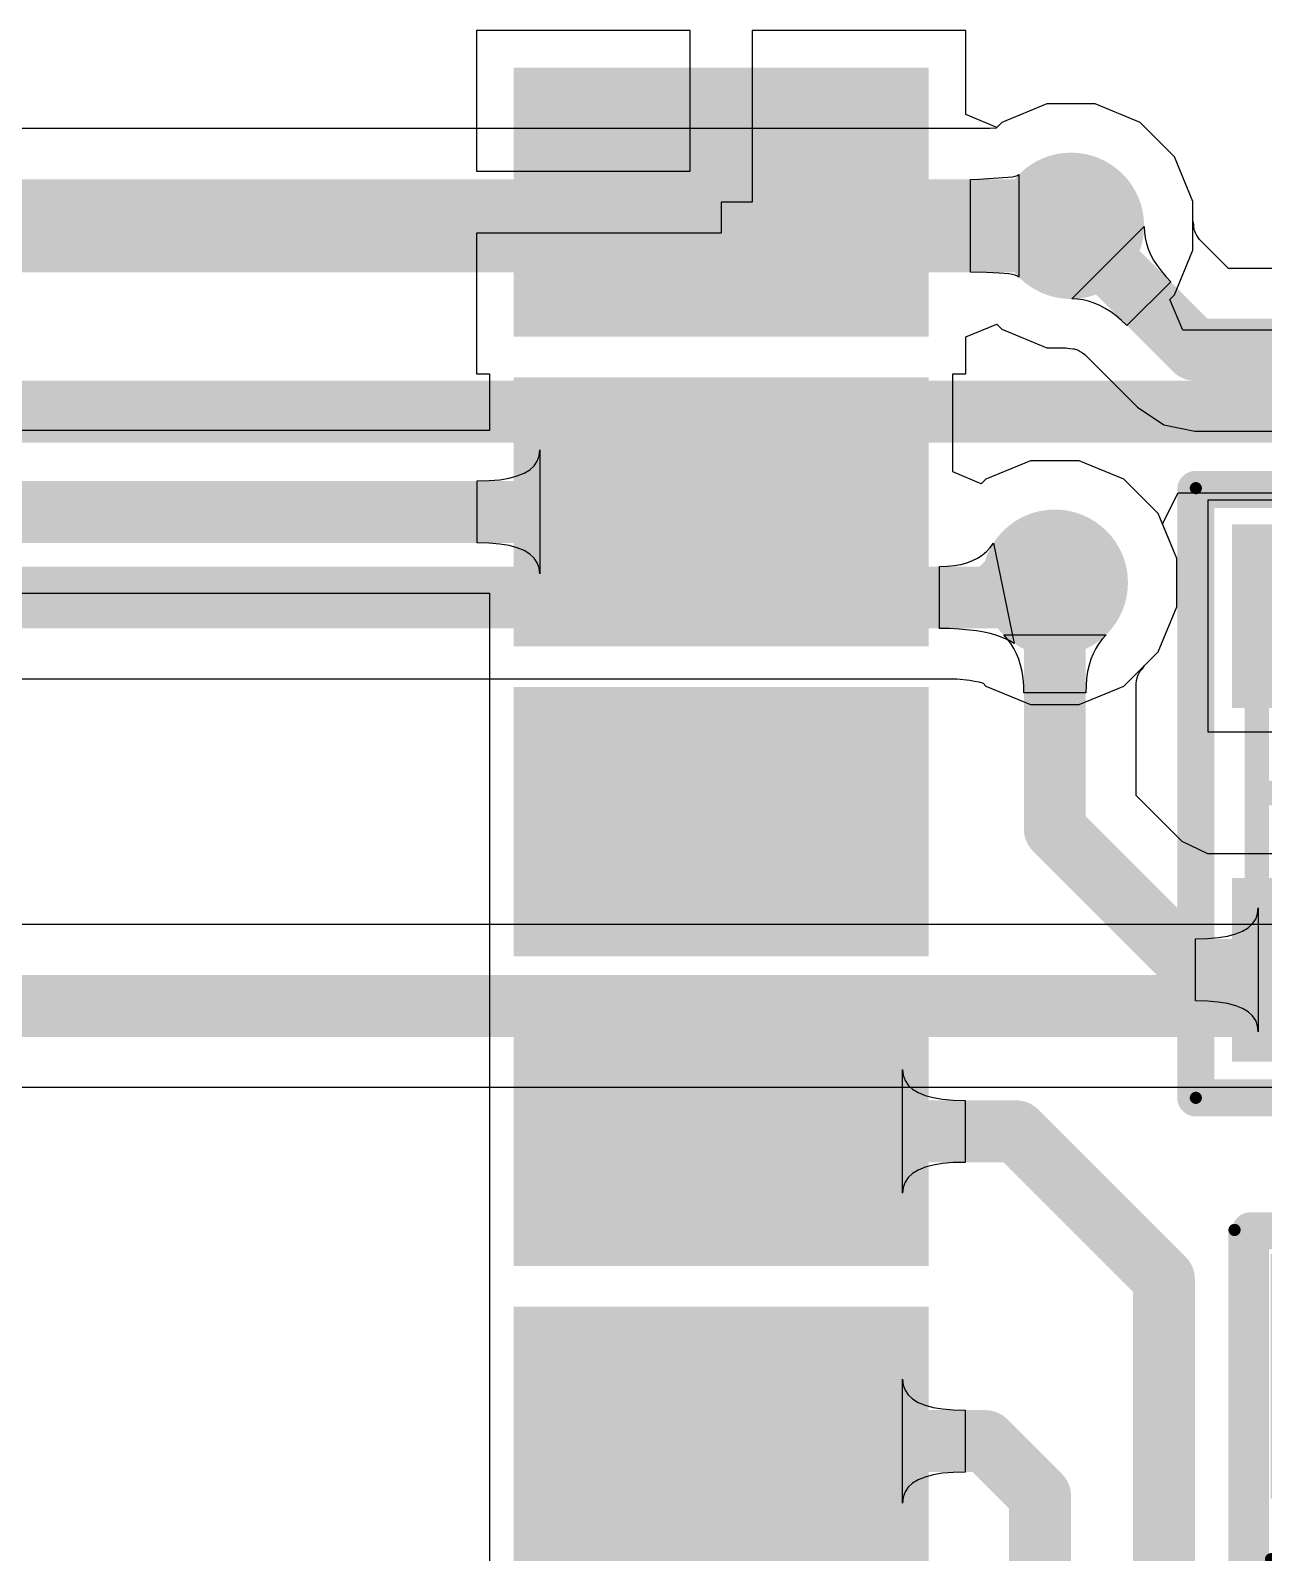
# Model space of a CAD drawing. Header units: inches. Extents: x 1.37 to 4.6, y 1.74 to 5.29.
# Drawn here: x 3.412 to 3.6111, y 4.7708 to 5.0165 of the extents above; entities that cross this region are included whole.
import ezdxf

# ---------------------------------------------------------------- set-up
doc = ezdxf.new("R2010")
doc.units = ezdxf.units.IN
doc.header["$MEASUREMENT"] = 0
for name, color, linetype in [('BottomLayer', 5, 'Continuous'), ('Mechanical13', 56, 'Continuous'), ('Mechanical15', 56, 'Continuous'), ('TopLayer', 1, 'Continuous'), ('TopOverlay', 2, 'Continuous'), ('TopPaste', 8, 'Continuous'), ('TopSolder', 216, 'Continuous'), ('ViaHoleLayer', 16, 'Continuous')]:
    doc.layers.add(name, color=color, linetype=linetype)

# ---------------------------------------------------------------- blocks, each defined once
blk = doc.blocks.new('ESP32_WROOM_26')
at = {"layer": 'TopLayer'}
for points in [[(0.73819, 0.69134), (0.67913, 0.69134), (0.67913, 0.72677), (0.73819, 0.72677)], [(0.73819, 0.64134), (0.67913, 0.64134), (0.67913, 0.67677), (0.73819, 0.67677)], [(0.73819, 0.59134), (0.67913, 0.59134), (0.67913, 0.62677), (0.73819, 0.62677)], [(0.73819, 0.54134), (0.67913, 0.54134), (0.67913, 0.57677), (0.73819, 0.57677)], [(0.73819, 0.49134), (0.67913, 0.49134), (0.67913, 0.52677), (0.73819, 0.52677)]]:
    blk.add_hatch(color=1, dxfattribs=at).paths.add_polyline_path(points)
at = {"layer": 'TopPaste'}
for points in [[(0.73819, 0.69134), (0.67913, 0.69134), (0.67913, 0.72677), (0.73819, 0.72677)], [(0.73819, 0.64134), (0.67913, 0.64134), (0.67913, 0.67677), (0.73819, 0.67677)], [(0.73819, 0.59134), (0.67913, 0.59134), (0.67913, 0.62677), (0.73819, 0.62677)], [(0.73819, 0.54134), (0.67913, 0.54134), (0.67913, 0.57677), (0.73819, 0.57677)], [(0.73819, 0.49134), (0.67913, 0.49134), (0.67913, 0.52677), (0.73819, 0.52677)]]:
    blk.add_hatch(color=8, dxfattribs=at).paths.add_polyline_path(points)
at = {"layer": 'TopSolder'}
for points in [[(0.74219, 0.68734), (0.67513, 0.68734), (0.67513, 0.73077), (0.74219, 0.73077)], [(0.74219, 0.63734), (0.67513, 0.63734), (0.67513, 0.68077), (0.74219, 0.68077)], [(0.74219, 0.58734), (0.67513, 0.58734), (0.67513, 0.63077), (0.74219, 0.63077)], [(0.74219, 0.53734), (0.67513, 0.53734), (0.67513, 0.58077), (0.74219, 0.58077)], [(0.74219, 0.48734), (0.67513, 0.48734), (0.67513, 0.53077), (0.74219, 0.53077)]]:
    blk.add_hatch(color=216, dxfattribs=at).paths.add_polyline_path(points)
blk = doc.blocks.new('_________0603_111')
at = {"layer": 'TopLayer'}
for points in [[(-0.03937, -0.01772), (-0.03937, 0.01772), (-0.01772, 0.01772), (-0.01772, -0.01772)], [(0.01772, -0.01772), (0.01772, 0.01772), (0.03937, 0.01772), (0.03937, -0.01772)]]:
    blk.add_hatch(color=1, dxfattribs=at).paths.add_polyline_path(points)
at = {"layer": 'TopPaste'}
for points in [[(-0.03937, -0.01772), (-0.03937, 0.01772), (-0.01772, 0.01772), (-0.01772, -0.01772)], [(0.01772, -0.01772), (0.01772, 0.01772), (0.03937, 0.01772), (0.03937, -0.01772)]]:
    blk.add_hatch(color=8, dxfattribs=at).paths.add_polyline_path(points)
at = {"layer": 'TopSolder'}
for points in [[(-0.04337, -0.02172), (-0.04337, 0.02172), (-0.01372, 0.02172), (-0.01372, -0.02172)], [(0.01372, -0.02172), (0.01372, 0.02172), (0.04337, 0.02172), (0.04337, -0.02172)]]:
    blk.add_hatch(color=216, dxfattribs=at).paths.add_polyline_path(points)
at = {"layer": 'Mechanical13', "const_width": 0.00394}
for points in [[(-0.0315, 0.01772), (0.0315, 0.01772)], [(-0.0315, 0.01772), (-0.0315, -0.01772)], [(0.0315, 0.01772), (0.0315, -0.01772)], [(-0.0315, -0.01772), (0.0315, -0.01772)]]:
    blk.add_lwpolyline(points, dxfattribs=at)
at = {"layer": 'Mechanical13', "const_width": 0.00197}
for points in [[(-0.03248, 0.01772, 1), (-0.03051, 0.01772, 1)], [(-0.03248, 0.01772, 1), (-0.03051, 0.01772, 1)], [(0.03051, 0.01772, 1), (0.03248, 0.01772, 1)], [(0.03051, 0.01772, 1), (0.03248, 0.01772, 1)], [(-0.03248, -0.01772, 1), (-0.03051, -0.01772, 1)], [(-0.03248, -0.01772, 1), (-0.03051, -0.01772, 1)], [(0.03051, -0.01772, 1), (0.03248, -0.01772, 1)], [(0.03051, -0.01772, 1), (0.03248, -0.01772, 1)]]:
    blk.add_lwpolyline(points, format="xyb", close=True, dxfattribs=at)
at = {"layer": 'Mechanical15'}
for points, const_width in [([(-0.04921, 0.02756), (0.04921, 0.02756)], 0.00197), ([(-0.04921, 0.02756), (-0.04921, -0.02756)], 0.00197), ([(0.04921, 0.02756), (0.04921, -0.02756)], 0.00197), ([(0, 0.01772), (0, -0.01772)], 0.00394), ([(-0.01772, 0), (0.01772, 0)], 0.00394), ([(-0.04921, -0.02756), (0.04921, -0.02756)], 0.00197)]:
    blk.add_lwpolyline(points, dxfattribs=dict(at, const_width=const_width))
for points, const_width in [([(-0.0497, 0.02756, 1), (-0.04872, 0.02756, 1)], 0.000984), ([(-0.0497, 0.02756, 1), (-0.04872, 0.02756, 1)], 0.000984), ([(0.04872, 0.02756, 1), (0.0497, 0.02756, 1)], 0.000984), ([(0.04872, 0.02756, 1), (0.0497, 0.02756, 1)], 0.000984), ([(-0.00098, 0.01772, 1), (0.00098, 0.01772, 1)], 0.00197), ([(-0.0187, 0, 1), (-0.01673, 0, 1)], 0.00197), ([(0.01673, 0, 1), (0.0187, 0, 1)], 0.00197), ([(-0.00098, -0.01772, 1), (0.00098, -0.01772, 1)], 0.00197), ([(-0.0497, -0.02756, 1), (-0.04872, -0.02756, 1)], 0.000984), ([(-0.0497, -0.02756, 1), (-0.04872, -0.02756, 1)], 0.000984), ([(0.04872, -0.02756, 1), (0.0497, -0.02756, 1)], 0.000984), ([(0.04872, -0.02756, 1), (0.0497, -0.02756, 1)], 0.000984)]:
    blk.add_lwpolyline(points, format="xyb", close=True, dxfattribs=dict(at, const_width=const_width))
at = {"layer": 'TopOverlay', "const_width": 0.006}
for points in [[(-0.04921, 0.02756), (0.049, 0.02756)], [(-0.04921, 0.02756), (-0.04921, -0.027)], [(0.049, 0.02756), (0.049, -0.027)], [(-0.04921, -0.027), (0.049, -0.027)]]:
    blk.add_lwpolyline(points, dxfattribs=at)
at = {"layer": 'TopOverlay', "const_width": 0.003}
for points in [[(-0.05071, 0.02756, 1), (-0.04771, 0.02756, 1)], [(-0.05071, 0.02756, 1), (-0.04771, 0.02756, 1)], [(0.0475, 0.02756, 1), (0.0505, 0.02756, 1)], [(0.0475, 0.02756, 1), (0.0505, 0.02756, 1)], [(-0.05071, -0.027, 1), (-0.04771, -0.027, 1)], [(-0.05071, -0.027, 1), (-0.04771, -0.027, 1)], [(0.0475, -0.027, 1), (0.0505, -0.027, 1)], [(0.0475, -0.027, 1), (0.0505, -0.027, 1)]]:
    blk.add_lwpolyline(points, format="xyb", close=True, dxfattribs=at)
blk = doc.blocks.new('CAP_0603_170')
at = {"layer": 'TopLayer'}
for points in [[(-0.04728, 0.01875), (-0.01578, 0.01875), (-0.01578, -0.01275), (-0.04728, -0.01275)], [(0.01178, 0.01875), (0.04328, 0.01875), (0.04328, -0.01275), (0.01178, -0.01275)]]:
    blk.add_hatch(color=1, dxfattribs=at).paths.add_polyline_path(points)
at = {"layer": 'TopPaste'}
for points in [[(-0.04728, 0.01875), (-0.01578, 0.01875), (-0.01578, -0.01275), (-0.04728, -0.01275)], [(0.01178, 0.01875), (0.04328, 0.01875), (0.04328, -0.01275), (0.01178, -0.01275)]]:
    blk.add_hatch(color=8, dxfattribs=at).paths.add_polyline_path(points)
at = {"layer": 'TopSolder'}
for points in [[(-0.05128, 0.02275), (-0.01178, 0.02275), (-0.01178, -0.01675), (-0.05128, -0.01675)], [(0.00778, 0.02275), (0.04728, 0.02275), (0.04728, -0.01675), (0.00778, -0.01675)]]:
    blk.add_hatch(color=216, dxfattribs=at).paths.add_polyline_path(points)
at = {"layer": 'Mechanical13', "const_width": 0.00394}
for points in [[(-0.0335, 0.01875), (-0.0335, -0.01275)], [(-0.0335, 0.01875), (0.0295, 0.01875)], [(0.0295, 0.01875), (0.0295, -0.01275)], [(-0.0335, -0.01275), (0.0295, -0.01275)]]:
    blk.add_lwpolyline(points, dxfattribs=at)
at = {"layer": 'Mechanical13', "const_width": 0.00197}
for points in [[(-0.03448, 0.01875, 1), (-0.03251, 0.01875, 1)], [(-0.03448, 0.01875, 1), (-0.03251, 0.01875, 1)], [(0.02851, 0.01875, 1), (0.03048, 0.01875, 1)], [(0.02851, 0.01875, 1), (0.03048, 0.01875, 1)], [(-0.03448, -0.01275, 1), (-0.03251, -0.01275, 1)], [(-0.03448, -0.01275, 1), (-0.03251, -0.01275, 1)], [(0.02851, -0.01275, 1), (0.03048, -0.01275, 1)], [(0.02851, -0.01275, 1), (0.03048, -0.01275, 1)]]:
    blk.add_lwpolyline(points, format="xyb", close=True, dxfattribs=at)
at = {"layer": 'Mechanical15', "const_width": 0.00197}
for points in [[(-0.05515, 0.02859), (-0.05515, -0.02259)], [(-0.05515, 0.02859), (0.05115, 0.02859)], [(0.05115, 0.02859), (0.05115, -0.02259)], [(-0.002, 0.02269), (-0.002, -0.01668)], [(-0.02168, 0.003), (0.01768, 0.003)], [(-0.05515, -0.02259), (0.05115, -0.02259)]]:
    blk.add_lwpolyline(points, dxfattribs=at)
at = {"layer": 'Mechanical15', "const_width": 0.000984}
for points in [[(-0.05564, 0.02859, 1), (-0.05466, 0.02859, 1)], [(-0.05564, 0.02859, 1), (-0.05466, 0.02859, 1)], [(0.05066, 0.02859, 1), (0.05164, 0.02859, 1)], [(0.05066, 0.02859, 1), (0.05164, 0.02859, 1)], [(-0.00249, 0.02269, 1), (-0.00151, 0.02269, 1)], [(-0.02218, 0.003, 1), (-0.02119, 0.003, 1)], [(0.01719, 0.003, 1), (0.01818, 0.003, 1)], [(-0.00249, -0.01668, 1), (-0.00151, -0.01668, 1)], [(-0.05564, -0.02259, 1), (-0.05466, -0.02259, 1)], [(-0.05564, -0.02259, 1), (-0.05466, -0.02259, 1)], [(0.05066, -0.02259, 1), (0.05164, -0.02259, 1)], [(0.05066, -0.02259, 1), (0.05164, -0.02259, 1)]]:
    blk.add_lwpolyline(points, format="xyb", close=True, dxfattribs=at)
at = {"layer": 'TopOverlay', "const_width": 0.006}
for points in [[(-0.05492, 0.026), (-0.05492, -0.02)], [(-0.05492, 0.026), (-0.048, 0.026)], [(-0.048, 0.026), (0.051, 0.026)], [(0.051, 0.026), (0.051, -0.02)], [(-0.05492, -0.02), (0.051, -0.02)]]:
    blk.add_lwpolyline(points, dxfattribs=at)
at = {"layer": 'TopOverlay', "const_width": 0.003}
for points in [[(-0.05642, 0.026, 1), (-0.05342, 0.026, 1)], [(-0.05642, 0.026, 1), (-0.05342, 0.026, 1)], [(-0.0495, 0.026, 1), (-0.0465, 0.026, 1)], [(-0.0495, 0.026, 1), (-0.0465, 0.026, 1)], [(0.0495, 0.026, 1), (0.0525, 0.026, 1)], [(0.0495, 0.026, 1), (0.0525, 0.026, 1)], [(-0.05642, -0.02, 1), (-0.05342, -0.02, 1)], [(-0.05642, -0.02, 1), (-0.05342, -0.02, 1)], [(0.0495, -0.02, 1), (0.0525, -0.02, 1)], [(0.0495, -0.02, 1), (0.0525, -0.02, 1)]]:
    blk.add_lwpolyline(points, format="xyb", close=True, dxfattribs=at)

msp = doc.modelspace()

# ---------------------------------------------------------------- hatches: boundary and pattern name
at = {"layer": 'BottomLayer'}
h = msp.add_hatch(color=5, dxfattribs=at)
edge = h.paths.add_edge_path()
edge.add_arc((3.58, 4.985), 0.01181, 0, 360)
h = msp.add_hatch(color=5, dxfattribs=at)
edge = h.paths.add_edge_path()
edge.add_arc((3.57739, 4.92739), 0.01181, 0, 360)
at = {"layer": 'TopLayer'}
h = msp.add_hatch(color=1, dxfattribs=at)
edge = h.paths.add_edge_path()
edge.add_arc((3.58, 4.985), 0.01181, 0, 360)
h = msp.add_hatch(color=1, dxfattribs=at)
edge = h.paths.add_edge_path()
edge.add_arc((3.57739, 4.92739), 0.01181, 0, 360)
at = {"layer": 'ViaHoleLayer'}
h = msp.add_hatch(color=16, dxfattribs=at)
edge = h.paths.add_edge_path()
edge.add_arc((3.58, 4.985), 0.00591, 0, 360)
h = msp.add_hatch(color=16, dxfattribs=at)
edge = h.paths.add_edge_path()
edge.add_arc((3.57739, 4.92739), 0.00591, 0, 360)

# ---------------------------------------------------------------- linework, layer by layer
at = {"layer": 'BottomLayer'}
for p, q in [((3.57608, 5.00469), (3.56885, 5.00169)), ((3.58392, 5.00469), (3.57608, 5.00469)), ((3.59115, 5.00169), (3.58392, 5.00469)), ((3.56691, 5.00068), (2.93, 5.00068)), ((3.5679, 5.00074), (3.56691, 5.00068)), ((3.56885, 5.00169), (3.5679, 5.00074)), ((3.59669, 4.99615), (3.59115, 5.00169)), ((3.59969, 4.98892), (3.59669, 4.99615)), ((3.56513, 4.99251), (3.57055, 4.99288)), ((3.57055, 4.99288), (3.57101, 4.99299)), ((3.57101, 4.99299), (3.57135, 4.99312)), ((3.57135, 4.99312), (3.57157, 4.99327)), ((3.57157, 4.99327), (3.57157, 4.97673)), ((3.56379, 4.9925), (3.56513, 4.99251)), ((3.56379, 4.9775), (3.56379, 4.9925)), ((3.59969, 4.98108), (3.59969, 4.98892)), ((3.59669, 4.97385), (3.59969, 4.98108)), ((3.56635, 4.97747), (3.56379, 4.9775)), ((3.5684, 4.97738), (3.56635, 4.97747)), ((3.56996, 4.97722), (3.5684, 4.97738)), ((3.57055, 4.97712), (3.56996, 4.97722)), ((3.57101, 4.97701), (3.57055, 4.97712)), ((3.57135, 4.97688), (3.57101, 4.97701)), ((3.57157, 4.97673), (3.57135, 4.97688)), ((3.59597, 4.97313), (3.59669, 4.97385)), ((3.59804, 4.96813), (3.59597, 4.97313)), ((3.685, 4.96813), (3.59804, 4.96813)), ((3.59477, 4.93687), (3.59729, 4.94187)), ((3.59729, 4.94187), (3.67956, 4.94187)), ((3.59708, 4.93131), (3.59477, 4.93687)), ((3.56693, 4.93306), (3.56746, 4.93378)), ((3.56746, 4.93378), (3.57081, 4.91759)), ((3.56408, 4.93095), (3.5649, 4.93136)), ((3.5649, 4.93136), (3.56566, 4.93185)), ((3.56566, 4.93185), (3.56633, 4.93242)), ((3.56633, 4.93242), (3.56693, 4.93306)), ((3.59708, 4.92348), (3.59708, 4.93131)), ((3.55874, 4.92), (3.55879, 4.93)), ((3.55879, 4.93), (3.56, 4.93004)), ((3.56, 4.93004), (3.56113, 4.93015)), ((3.56113, 4.93015), (3.56219, 4.93034)), ((3.56219, 4.93034), (3.56317, 4.9306)), ((3.56317, 4.9306), (3.56408, 4.93095)), ((3.59408, 4.91624), (3.59708, 4.92348)), ((3.56039, 4.91998), (3.55874, 4.92)), ((3.56194, 4.9199), (3.56039, 4.91998)), ((3.56474, 4.91961), (3.56194, 4.9199)), ((3.566, 4.9194), (3.56474, 4.91961)), ((3.56715, 4.91913), (3.566, 4.9194)), ((3.56821, 4.91882), (3.56715, 4.91913)), ((3.56918, 4.91846), (3.56821, 4.91882)), ((3.57004, 4.91805), (3.56918, 4.91846)), ((3.57081, 4.91759), (3.57004, 4.91805)), ((3.58854, 4.91071), (3.59408, 4.91624)), ((3.0968, 4.91187), (3.56154, 4.91187)), ((3.56154, 4.91187), (3.56364, 4.91166)), ((3.56364, 4.91166), (3.56441, 4.91152)), ((3.56441, 4.91152), (3.56512, 4.91136)), ((3.56512, 4.91136), (3.56566, 4.9112)), ((3.56566, 4.9112), (3.5658, 4.91115)), ((3.5658, 4.91115), (3.56624, 4.91071)), ((3.56624, 4.91071), (3.57348, 4.90771)), ((3.58131, 4.90771), (3.58854, 4.91071)), ((3.57348, 4.90771), (3.58131, 4.90771)), ((3.65028, 4.8722), (3.11407, 4.8722)), ((3.11951, 4.84595), (3.61812, 4.84595))]:
    msp.add_line(p, q, dxfattribs=at)
for points, const_width in [([(2.93, 4.985), (3.58, 4.985)], 0.015), ([(2.935, 4.955), (3.685, 4.955)], 0.01), ([(3.56733, 4.925), (3.56972, 4.92739)], 0.01), ([(3.56972, 4.92739), (3.57739, 4.92739)], 0.01), ([(2.94, 4.925), (3.56733, 4.925)], 0.01), ([(3.11407, 4.85907), (3.65028, 4.85907)], 0.01)]:
    msp.add_lwpolyline(points, dxfattribs=dict(at, const_width=const_width))
for points, const_width in [([(3.57625, 4.985, 1), (3.58375, 4.985, 1)], 0.0075), ([(3.56722, 4.92739, 1), (3.57222, 4.92739, 1)], 0.005), ([(3.56722, 4.92739, 1), (3.57222, 4.92739, 1)], 0.005), ([(3.57489, 4.92739, 1), (3.57989, 4.92739, 1)], 0.005), ([(3.56483, 4.925, 1), (3.56983, 4.925, 1)], 0.005), ([(3.56483, 4.925, 1), (3.56983, 4.925, 1)], 0.005)]:
    msp.add_lwpolyline(points, format="xyb", close=True, dxfattribs=dict(at, const_width=const_width))
at = {"layer": 'TopLayer'}
for p, q in [((3.5185, 5.01654), (3.48398, 5.01654)), ((3.48398, 5.01654), (3.48398, 4.99382)), ((3.5185, 4.99382), (3.5185, 5.01654)), ((3.56303, 5.01654), (3.5285, 5.01654)), ((3.5285, 5.01654), (3.5285, 4.98882)), ((3.56303, 5.00294), (3.56303, 5.01654)), ((3.56803, 5.00087), (3.56303, 5.00294)), ((3.57608, 5.00469), (3.56885, 5.00169)), ((3.58392, 5.00469), (3.57608, 5.00469)), ((3.59115, 5.00169), (3.58392, 5.00469)), ((3.56885, 5.00169), (3.56803, 5.00087)), ((3.59669, 4.99615), (3.59115, 5.00169)), ((3.59969, 4.98892), (3.59669, 4.99615)), ((3.48398, 4.99382), (3.5185, 4.99382)), ((3.5285, 4.98882), (3.5235, 4.98882)), ((3.5235, 4.98882), (3.5235, 4.98382)), ((3.59969, 4.98581), (3.59969, 4.98892)), ((3.59983, 4.98519), (3.59969, 4.98581)), ((3.5235, 4.98382), (3.48398, 4.98382)), ((3.48398, 4.98382), (3.48398, 4.9611)), ((3.58012, 4.97319), (3.59181, 4.98488)), ((3.59181, 4.98488), (3.59185, 4.98397)), ((3.59185, 4.98397), (3.59197, 4.98306)), ((3.59197, 4.98306), (3.59218, 4.98216)), ((3.59985, 4.98466), (3.59983, 4.98519)), ((3.59987, 4.98451), (3.59985, 4.98466)), ((3.59991, 4.98434), (3.59987, 4.98451)), ((3.59999, 4.98412), (3.59991, 4.98434)), ((3.6001, 4.98385), (3.59999, 4.98412)), ((3.60028, 4.98352), (3.6001, 4.98385)), ((3.60053, 4.98313), (3.60028, 4.98352)), ((3.60078, 4.98278), (3.60053, 4.98313)), ((3.59218, 4.98216), (3.59248, 4.98126)), ((3.59248, 4.98126), (3.59286, 4.98036)), ((3.60544, 4.97813), (3.60078, 4.98278)), ((3.59286, 4.98036), (3.59334, 4.97947)), ((3.59334, 4.97947), (3.5939, 4.97859)), ((3.5939, 4.97859), (3.59455, 4.97771)), ((3.86, 4.97813), (3.60544, 4.97813)), ((3.59611, 4.97596), (3.58904, 4.96889)), ((3.59455, 4.97771), (3.59529, 4.97683)), ((3.59529, 4.97683), (3.59611, 4.97596)), ((3.58103, 4.97315), (3.58012, 4.97319)), ((3.58194, 4.97303), (3.58103, 4.97315)), ((3.58284, 4.97282), (3.58194, 4.97303)), ((3.58374, 4.97252), (3.58284, 4.97282)), ((3.58464, 4.97214), (3.58374, 4.97252)), ((3.58553, 4.97166), (3.58464, 4.97214)), ((3.58641, 4.9711), (3.58553, 4.97166)), ((3.58729, 4.97045), (3.58641, 4.9711)), ((3.56303, 4.96706), (3.56803, 4.96913)), ((3.56803, 4.96913), (3.56885, 4.96831)), ((3.56885, 4.96831), (3.57608, 4.96532)), ((3.58817, 4.96971), (3.58729, 4.97045)), ((3.58904, 4.96889), (3.58817, 4.96971)), ((3.56303, 4.9611), (3.56303, 4.96706)), ((3.57608, 4.96532), (3.57919, 4.96532)), ((3.57919, 4.96532), (3.57981, 4.96517)), ((3.57981, 4.96517), (3.58034, 4.96515)), ((3.58034, 4.96515), (3.58049, 4.96513)), ((3.58049, 4.96513), (3.58066, 4.96509)), ((3.58066, 4.96509), (3.58088, 4.96501)), ((3.58088, 4.96501), (3.58115, 4.9649)), ((3.58115, 4.9649), (3.58148, 4.96472)), ((3.58148, 4.96472), (3.58187, 4.96447)), ((3.58187, 4.96447), (3.58222, 4.96422)), ((3.58222, 4.96422), (3.59072, 4.95572)), ((3.48398, 4.9611), (3.4861, 4.9611)), ((3.4861, 4.9611), (3.4861, 4.95195)), ((3.56091, 4.94528), (3.56091, 4.9611)), ((3.56091, 4.9611), (3.56303, 4.9611)), ((3.59072, 4.95572), (3.59498, 4.95287)), ((3.4861, 4.95195), (3.11382, 4.95195)), ((3.59498, 4.95287), (3.6, 4.95187)), ((3.6, 4.95187), (3.6139, 4.95187)), ((3.49412, 4.94787), (3.49422, 4.94882)), ((3.49422, 4.94882), (3.49422, 4.92882)), ((3.4926, 4.94562), (3.49331, 4.94627)), ((3.49331, 4.94627), (3.49381, 4.94702)), ((3.49381, 4.94702), (3.49412, 4.94787)), ((3.57348, 4.94708), (3.56624, 4.94408)), ((3.58131, 4.94708), (3.57348, 4.94708)), ((3.58854, 4.94408), (3.58131, 4.94708)), ((3.4841, 4.94382), (3.48602, 4.94387)), ((3.4841, 4.93382), (3.4841, 4.94382)), ((3.48602, 4.94387), (3.48774, 4.94402)), ((3.48774, 4.94402), (3.48926, 4.94427)), ((3.48926, 4.94427), (3.49057, 4.94462)), ((3.49057, 4.94462), (3.49169, 4.94507)), ((3.49169, 4.94507), (3.4926, 4.94562)), ((3.56552, 4.94336), (3.56091, 4.94528)), ((3.56624, 4.94408), (3.56552, 4.94336)), ((3.59408, 4.93854), (3.58854, 4.94408)), ((3.61459, 4.94069), (3.60212, 4.94069)), ((3.60212, 4.94069), (3.60212, 4.90329)), ((3.59708, 4.93131), (3.59408, 4.93854)), ((3.48602, 4.93377), (3.4841, 4.93382)), ((3.48774, 4.93362), (3.48602, 4.93377)), ((3.48926, 4.93337), (3.48774, 4.93362)), ((3.49057, 4.93302), (3.48926, 4.93337)), ((3.49169, 4.93257), (3.49057, 4.93302)), ((3.4926, 4.93202), (3.49169, 4.93257)), ((3.49331, 4.93137), (3.4926, 4.93202)), ((3.49381, 4.93062), (3.49331, 4.93137)), ((3.59708, 4.92348), (3.59708, 4.93131)), ((3.49412, 4.92977), (3.49381, 4.93062)), ((3.49422, 4.92882), (3.49412, 4.92977)), ((3.11926, 4.92569), (3.4861, 4.92569)), ((3.4861, 4.92569), (3.4861, 4.86323)), ((3.59408, 4.91624), (3.59708, 4.92348)), ((3.56975, 4.91829), (3.56913, 4.91896)), ((3.56913, 4.91896), (3.58566, 4.91896)), ((3.5703, 4.91756), (3.56975, 4.91829)), ((3.57079, 4.91677), (3.5703, 4.91756)), ((3.57122, 4.91593), (3.57079, 4.91677)), ((3.58399, 4.91677), (3.58357, 4.91593)), ((3.58448, 4.91756), (3.58399, 4.91677)), ((3.58504, 4.91829), (3.58448, 4.91756)), ((3.58566, 4.91896), (3.58504, 4.91829)), ((3.57158, 4.91502), (3.57122, 4.91593)), ((3.57187, 4.91405), (3.57158, 4.91502)), ((3.58321, 4.91502), (3.58292, 4.91405)), ((3.58357, 4.91593), (3.58321, 4.91502)), ((3.59188, 4.91404), (3.59408, 4.91624)), ((3.5721, 4.91303), (3.57187, 4.91405)), ((3.57226, 4.91195), (3.5721, 4.91303)), ((3.57236, 4.91081), (3.57226, 4.91195)), ((3.58252, 4.91195), (3.58243, 4.91081)), ((3.58269, 4.91303), (3.58252, 4.91195)), ((3.58292, 4.91405), (3.58269, 4.91303)), ((3.59058, 4.91156), (3.59068, 4.91201)), ((3.59068, 4.91201), (3.59079, 4.91236)), ((3.59079, 4.91236), (3.5909, 4.91264)), ((3.5909, 4.91264), (3.59101, 4.91284)), ((3.59101, 4.91284), (3.5911, 4.913)), ((3.5911, 4.913), (3.59119, 4.91312)), ((3.59119, 4.91312), (3.59155, 4.9135)), ((3.59155, 4.9135), (3.59188, 4.91404)), ((3.57239, 4.90961), (3.57236, 4.91081)), ((3.58239, 4.90961), (3.57239, 4.90961)), ((3.58243, 4.91081), (3.58239, 4.90961)), ((3.59052, 4.91113), (3.59058, 4.91156)), ((3.59052, 4.89304), (3.59052, 4.91113)), ((3.60212, 4.90329), (3.65331, 4.90329)), ((3.59794, 4.88562), (3.59052, 4.89304)), ((3.60212, 4.8836), (3.59794, 4.88562)), ((3.65331, 4.8836), (3.60212, 4.8836)), ((3.60212, 4.8836), (3.60212, 4.8836)), ((3.60212, 4.8836), (3.60212, 4.8836)), ((3.61014, 4.87395), (3.61024, 4.8749)), ((3.61024, 4.8749), (3.61024, 4.8549)), ((3.60862, 4.8717), (3.60933, 4.87235)), ((3.60933, 4.87235), (3.60983, 4.8731)), ((3.60983, 4.8731), (3.61014, 4.87395)), ((3.60012, 4.8699), (3.60204, 4.86995)), ((3.60012, 4.8599), (3.60012, 4.8699)), ((3.60204, 4.86995), (3.60376, 4.8701)), ((3.60376, 4.8701), (3.60528, 4.87035)), ((3.60528, 4.87035), (3.6066, 4.8707)), ((3.6066, 4.8707), (3.60771, 4.87115)), ((3.60771, 4.87115), (3.60862, 4.8717)), ((3.4861, 4.86323), (3.4861, 4.81323)), ((3.60204, 4.85985), (3.60012, 4.8599)), ((3.60376, 4.8597), (3.60204, 4.85985)), ((3.60528, 4.85945), (3.60376, 4.8597)), ((3.6066, 4.8591), (3.60528, 4.85945)), ((3.60771, 4.85865), (3.6066, 4.8591)), ((3.60862, 4.8581), (3.60771, 4.85865)), ((3.60933, 4.85745), (3.60862, 4.8581)), ((3.60983, 4.8567), (3.60933, 4.85745)), ((3.61014, 4.85585), (3.60983, 4.8567)), ((3.61024, 4.8549), (3.61014, 4.85585)), ((3.55279, 4.82882), (3.55279, 4.84882)), ((3.55279, 4.84882), (3.55289, 4.84787)), ((3.55289, 4.84787), (3.5532, 4.84702)), ((3.5532, 4.84702), (3.5537, 4.84627)), ((3.5537, 4.84627), (3.55441, 4.84562)), ((3.55441, 4.84562), (3.55532, 4.84507)), ((3.55532, 4.84507), (3.55643, 4.84462)), ((3.55643, 4.84462), (3.55775, 4.84427)), ((3.55775, 4.84427), (3.55927, 4.84402)), ((3.55927, 4.84402), (3.56099, 4.84387)), ((3.56099, 4.84387), (3.56291, 4.84382)), ((3.56291, 4.84382), (3.56291, 4.83382)), ((3.55643, 4.83302), (3.55532, 4.83257)), ((3.55775, 4.83337), (3.55643, 4.83302)), ((3.55927, 4.83362), (3.55775, 4.83337)), ((3.56099, 4.83377), (3.55927, 4.83362)), ((3.56291, 4.83382), (3.56099, 4.83377)), ((3.5532, 4.83062), (3.55289, 4.82977)), ((3.5537, 4.83137), (3.5532, 4.83062)), ((3.55441, 4.83202), (3.5537, 4.83137)), ((3.55532, 4.83257), (3.55441, 4.83202)), ((3.55289, 4.82977), (3.55279, 4.82882)), ((3.4861, 4.81323), (3.4861, 4.76323)), ((3.55279, 4.77882), (3.55279, 4.79882)), ((3.55279, 4.79882), (3.55289, 4.79787)), ((3.55289, 4.79787), (3.5532, 4.79702)), ((3.5532, 4.79702), (3.5537, 4.79627)), ((3.5537, 4.79627), (3.55441, 4.79562)), ((3.55441, 4.79562), (3.55532, 4.79507)), ((3.55532, 4.79507), (3.55643, 4.79462)), ((3.55643, 4.79462), (3.55775, 4.79427)), ((3.55775, 4.79427), (3.55927, 4.79402)), ((3.55927, 4.79402), (3.56099, 4.79387)), ((3.56099, 4.79387), (3.56291, 4.79382)), ((3.56291, 4.79382), (3.56291, 4.78382)), ((3.55441, 4.78202), (3.5537, 4.78137)), ((3.55532, 4.78257), (3.55441, 4.78202)), ((3.55643, 4.78302), (3.55532, 4.78257)), ((3.55775, 4.78337), (3.55643, 4.78302)), ((3.55927, 4.78362), (3.55775, 4.78337)), ((3.56099, 4.78377), (3.55927, 4.78362)), ((3.56291, 4.78382), (3.56099, 4.78377)), ((3.55289, 4.77977), (3.55279, 4.77882)), ((3.5532, 4.78062), (3.55289, 4.77977)), ((3.5537, 4.78137), (3.5532, 4.78062))]:
    msp.add_line(p, q, dxfattribs=at)
at = {"layer": 'TopLayer', "const_width": 0.01}
for points in [[(3.58, 4.985), (3.6, 4.965)], [(3.6, 4.965), (3.62772, 4.965)], [(3.11382, 4.93882), (3.54327, 4.93882)], [(3.57739, 4.88761), (3.57739, 4.92739)], [(3.57739, 4.88761), (3.6001, 4.8649)], [(3.6001, 4.8649), (3.62772, 4.8649)], [(3.54327, 4.83882), (3.57118, 4.83882)], [(3.57118, 4.83882), (3.595, 4.815)], [(3.595, 4.7), (3.595, 4.815)], [(3.53692, 4.78882), (3.56618, 4.78882)], [(3.56618, 4.78882), (3.575, 4.78)], [(3.575, 4.66), (3.575, 4.78)]]:
    msp.add_lwpolyline(points, dxfattribs=at)
at = {"layer": 'TopLayer', "const_width": 0.005}
for points in [[(3.5775, 4.985, 1), (3.5825, 4.985, 1)], [(3.5975, 4.965, 1), (3.6025, 4.965, 1)], [(3.5975, 4.965, 1), (3.6025, 4.965, 1)], [(3.54077, 4.93882, 1), (3.54577, 4.93882, 1)], [(3.57489, 4.92739, 1), (3.57989, 4.92739, 1)], [(3.57489, 4.88761, 1), (3.57989, 4.88761, 1)], [(3.57489, 4.88761, 1), (3.57989, 4.88761, 1)], [(3.5976, 4.8649, 1), (3.6026, 4.8649, 1)], [(3.5976, 4.8649, 1), (3.6026, 4.8649, 1)], [(3.54077, 4.83882, 1), (3.54577, 4.83882, 1)], [(3.56868, 4.83882, 1), (3.57368, 4.83882, 1)], [(3.56868, 4.83882, 1), (3.57368, 4.83882, 1)], [(3.5925, 4.815, 1), (3.5975, 4.815, 1)], [(3.5925, 4.815, 1), (3.5975, 4.815, 1)], [(3.53442, 4.78882, 1), (3.53942, 4.78882, 1)], [(3.56368, 4.78882, 1), (3.56868, 4.78882, 1)], [(3.56368, 4.78882, 1), (3.56868, 4.78882, 1)], [(3.5725, 4.78, 1), (3.5775, 4.78, 1)], [(3.5725, 4.78, 1), (3.5775, 4.78, 1)]]:
    msp.add_lwpolyline(points, format="xyb", close=True, dxfattribs=at)

# ---------------------------------------------------------------- block references
msp.add_blockref('ESP32_WROOM_26', (2.81484, 4.27976))
at = {"rotation": 90}
for name, p in [('_________0603_111', (3.62772, 4.89344)), ('CAP_0603_170', (3.635, 4.77176))]:
    msp.add_blockref(name, p, dxfattribs=at)

doc.saveas('drawing.dxf')
